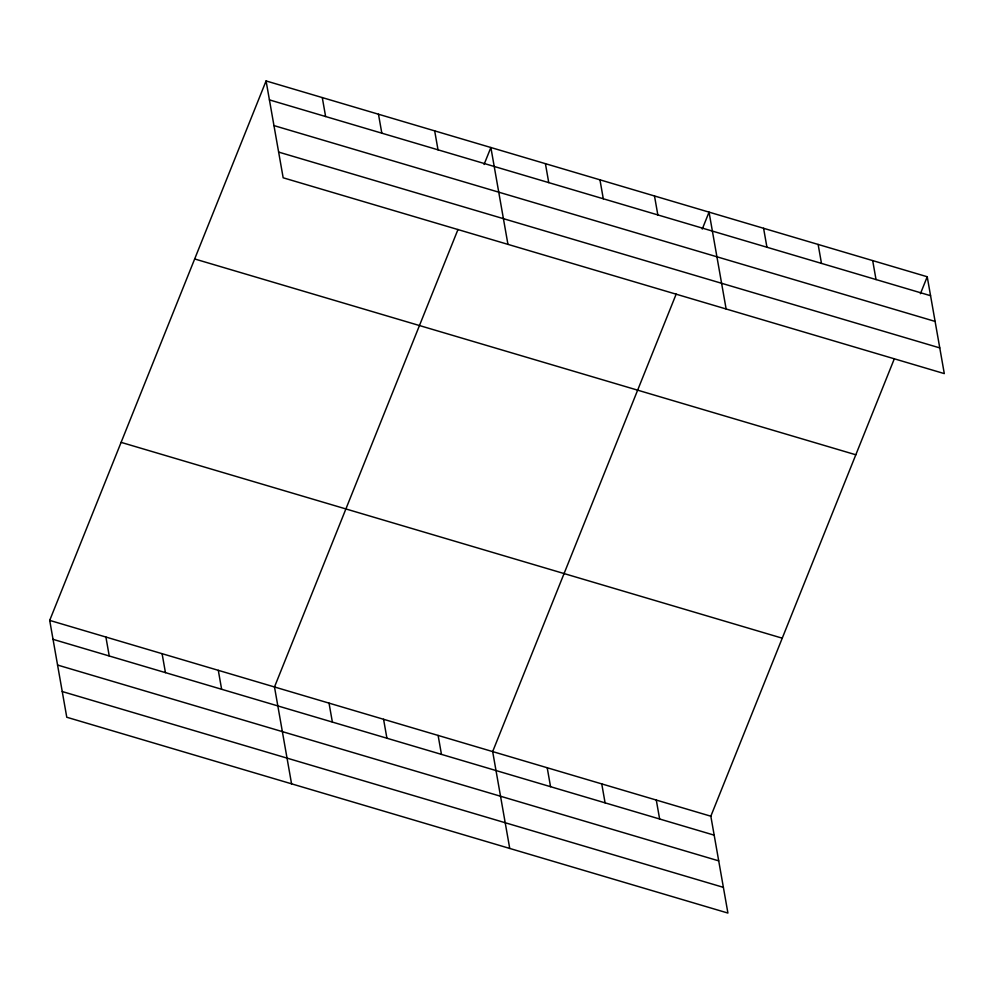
<?xml version="1.0" encoding="UTF-8"?>
<svg xmlns="http://www.w3.org/2000/svg" width="994" height="994" viewBox="0 0 994 994"><rect width="100%" height="100%" fill="white"/><g stroke="black" fill="none" stroke-linecap="round" stroke-linejoin="round"><path stroke-width="1.49" d="M894.351 358.71L710.834 816.211L727.919 913.064L66.772 717.246L49.7 620.393L266.081 80.936L927.228 276.754L944.3 373.607L283.166 177.789L266.081 80.936M457.998 229.465L274.493 686.966L291.565 783.819M484.066 164.47L490.874 147.522L507.946 244.362M676.181 294.087L492.664 751.588L509.736 848.441M702.249 229.092L709.045 212.144L726.129 308.985M920.419 293.715L927.228 276.754M269.424 99.885L930.558 295.703M273.959 125.592L935.093 321.41M278.631 152.082L939.765 347.9M194.675 258.962L855.822 454.78M121.106 442.367L782.241 638.185M49.7 620.393L710.834 816.211M53.042 639.341L714.177 835.159M57.577 665.048L718.712 860.866M62.249 691.538L723.384 887.356M872.682 260.602L876.025 279.55M818.137 244.449L821.479 263.398M763.591 228.297L766.933 247.233M654.499 195.98L657.842 214.928M599.954 179.827L603.296 198.775M545.42 163.675L548.75 182.623M656.288 800.058L659.631 818.994M601.755 783.906L605.085 802.841M547.209 767.741L550.552 786.689M434.676 130.873L438.019 149.821M378.478 114.235L381.82 133.171M438.118 735.436L441.46 754.384M322.28 97.586L325.622 116.534M383.572 719.283L386.914 738.219M329.026 703.131L332.369 722.066M218.295 670.329L221.625 689.264M162.097 653.679L165.439 672.627M105.898 637.042L109.241 655.978"/></g></svg>
